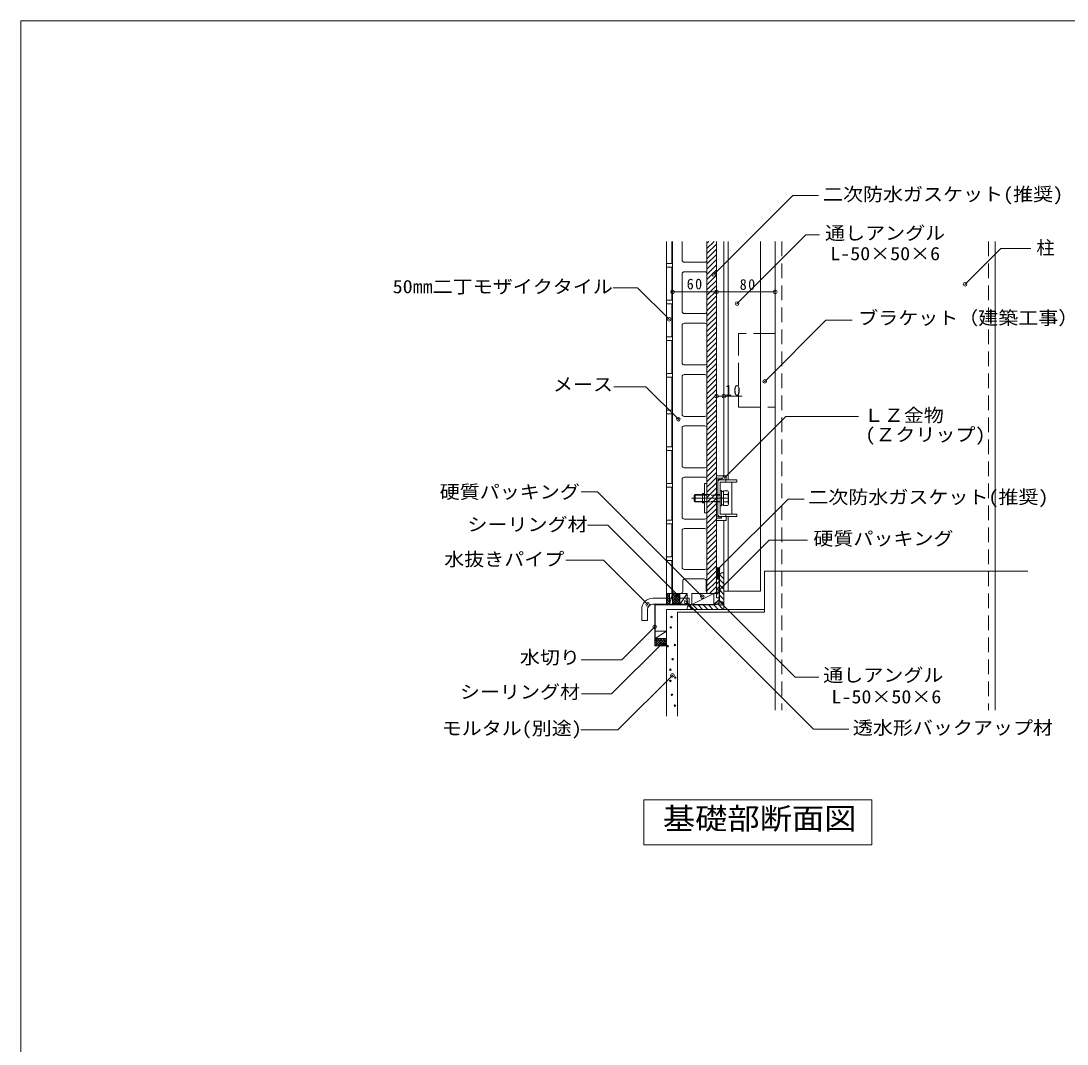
# Model space of a CAD drawing. Units: millimetres on the paper, enlarged 8 times, with parts at other scales. Extents: x -1558 to 1610, y -1130 to 1116.
# Drawn here: x -1558 to -417, y 1 to 1116 of the extents above; entities that cross this region are included whole.
import ezdxf
from ezdxf.enums import TextEntityAlignment as Align

# ---------------------------------------------------------------- set-up
doc = ezdxf.new("R2010")
doc.units = ezdxf.units.MM
doc.header["$LTSCALE"] = 8
doc.header["$PDMODE"] = 32
doc.header["$PDSIZE"] = 4
for name, pattern in [('CHAIN1', [8, 5, -1, 1, -1]), ('DASHED1', [1.8, 1.2, -0.6]), ('DASHED2', [3, 2, -1]), ('DASHED3', [4, 3, -1])]:
    doc.linetypes.add(name, pattern=pattern)
for name, color, linetype, lineweight in [('0-0_メース', 2, 'Continuous', 18), ('0-1_躯体', 3, 'Continuous', 18), ('0-2_金物', 2, 'Continuous', 18), ('0-3_鋼材', 3, 'Continuous', 18), ('0-4_その他資材', 7, 'Continuous', 9), ('0-6_タイル', 1, 'Continuous', 18), ('0-9_部材名・寸法', 7, 'Continuous', 9), ('3-0', 7, 'Continuous', 9), ('3-A', 6, 'Continuous', 18)]:
    doc.layers.add(name, color=color, linetype=linetype, lineweight=lineweight)
doc.styles.add('ＭＳ ゴシック', font='')
doc.styles.get('ＭＳ ゴシック').set_extended_font_data('MS Gothic')

msp = doc.modelspace()

# ---------------------------------------------------------------- linework, layer by layer
at = {"layer": '0-0_メース'}
for p, q in [((-847.656, 875.618), (-847.656, 493.218)), ((-837.257, 855.218), (-837.257, 875.618)), ((-810.056, 855.218), (-810.056, 875.618)), ((-799.657, 875.618), (-799.657, 493.218)), ((-834.857, 852.818), (-812.457, 852.818)), ((-837.257, 799.218), (-837.257, 840.019)), ((-812.457, 842.418), (-834.857, 842.418)), ((-810.056, 799.218), (-810.056, 840.019)), ((-834.857, 796.818), (-812.457, 796.818)), ((-837.257, 743.218), (-837.257, 784.019)), ((-812.457, 786.418), (-834.857, 786.418)), ((-810.056, 743.218), (-810.056, 784.019)), ((-834.857, 740.818), (-812.457, 740.818)), ((-812.457, 730.418), (-834.857, 730.418)), ((-837.257, 687.218), (-837.257, 728.019)), ((-810.056, 687.218), (-810.056, 728.019)), ((-834.857, 684.818), (-812.457, 684.818)), ((-812.457, 674.418), (-834.857, 674.418)), ((-837.257, 631.218), (-837.257, 672.019)), ((-810.056, 631.218), (-810.056, 672.019)), ((-834.857, 628.818), (-812.457, 628.818)), ((-812.457, 618.418), (-834.857, 618.418)), ((-837.257, 575.218), (-837.257, 616.019)), ((-810.056, 575.218), (-810.056, 616.019)), ((-834.857, 572.818), (-812.457, 572.818)), ((-837.257, 520.418), (-837.257, 560.019)), ((-812.457, 562.418), (-834.857, 562.418)), ((-810.056, 520.418), (-810.056, 560.019)), ((-834.857, 518.019), (-812.457, 518.019)), ((-836.456, 494.018), (-836.456, 505.218)), ((-813.256, 507.618), (-834.056, 507.618)), ((-810.857, 494.018), (-810.857, 505.218)), ((-801.257, 491.618), (-808.456, 491.618)), ((-801.257, 491.618), (-799.657, 493.218))]:
    msp.add_line(p, q, dxfattribs=at)
msp.add_lwpolyline([(-847.656, 493.218), (-846.057, 491.618), (-838.857, 491.618)], dxfattribs=at)
for centre, start, end in [((-834.857, 855.218), 180, 270), ((-812.457, 855.218), 270, 0), ((-834.857, 840.019), 90, 180), ((-812.457, 840.019), 0, 90), ((-834.857, 799.218), 180, 270), ((-812.457, 799.218), 270, 0), ((-834.857, 784.019), 90, 180), ((-812.457, 784.019), 0, 90), ((-834.857, 743.218), 180, 270), ((-812.457, 743.218), 270, 0), ((-834.857, 728.019), 90, 180), ((-812.457, 728.019), 0, 90), ((-834.857, 687.218), 180, 270), ((-812.457, 687.218), 270, 0), ((-834.857, 672.019), 90, 180), ((-812.457, 672.019), 0, 90), ((-834.857, 631.218), 180, 270), ((-812.457, 631.218), 270, 0), ((-834.857, 616.019), 90, 180), ((-812.457, 616.019), 0, 90), ((-834.857, 575.218), 180, 270), ((-812.457, 575.218), 270, 0), ((-834.857, 560.019), 90, 180), ((-812.457, 560.019), 0, 90), ((-834.857, 520.418), 180, 270), ((-812.457, 520.418), 270, 0), ((-834.056, 505.218), 90, 180), ((-813.256, 505.218), 0, 90), ((-838.857, 494.018), 270, 0), ((-808.456, 494.018), 180, 270)]:
    msp.add_arc(centre, 2.4, start, end, dxfattribs=at)
at = {"layer": '0-1_躯体'}
for p, q in [((-735.656, 875.618), (-735.656, 364.531)), ((-495.656, 875.618), (-495.656, 364.531))]:
    msp.add_line(p, q, dxfattribs=at)
at = {"layer": '0-1_躯体', "linetype": 'DASHED2'}
for p, q in [((-728.456, 875.618), (-728.456, 364.531)), ((-502.856, 875.618), (-502.856, 364.531))]:
    msp.add_line(p, q, dxfattribs=at)
at = {"layer": '0-1_躯体', "color": 7, "lineweight": 9}
for p, q in [((-747.449, 516.018), (-747.449, 481.544)), ((-842.056, 471.218), (-842.056, 358.018)), ((-842.056, 471.218), (-747.449, 471.218))]:
    msp.add_line(p, q, dxfattribs=at)
msp.add_lwpolyline([(-747.449, 471.218), (-747.449, 516.018), (-459.936, 516.018)], dxfattribs=at)
at = {"layer": '0-2_金物'}
for p, q in [((-789.256, 619.818), (-799.656, 619.818)), ((-794.056, 617.298), (-799.656, 617.298)), ((-794.056, 616.018), (-794.056, 617.298)), ((-789.256, 615.618), (-789.256, 619.818)), ((-812.616, 611.618), (-812.616, 579.618)), ((-810.056, 611.618), (-812.616, 611.618)), ((-810.056, 611.618), (-810.056, 579.618)), ((-794.056, 616.018), (-798.376, 616.018)), ((-798.376, 575.218), (-798.376, 616.018)), ((-798.376, 578.178), (-798.376, 613.058)), ((-795.816, 615.618), (-777.576, 615.618)), ((-789.576, 615.618), (-789.576, 613.058)), ((-782.856, 578.178), (-782.856, 613.058)), ((-777.576, 615.618), (-777.576, 613.058)), ((-815.817, 599.056), (-823.571, 599.056)), ((-823.011, 599.616), (-815.817, 599.616)), ((-823.011, 591.618), (-823.011, 599.616)), ((-795.816, 587.219), (-795.816, 604.017)), ((-794.216, 604.017), (-795.816, 604.017)), ((-794.216, 587.219), (-794.216, 604.017)), ((-792.216, 602.976), (-794.216, 602.976)), ((-792.216, 595.778), (-794.216, 595.778)), ((-792.216, 595.458), (-794.216, 595.458)), ((-787.338, 603.468), (-792.216, 603.468)), ((-792.216, 587.767), (-792.216, 603.468)), ((-792.216, 588.259), (-792.216, 602.976)), ((-787.276, 599.545), (-792.216, 599.545)), ((-786.616, 589.019), (-786.616, 602.217)), ((-824.211, 592.818), (-823.011, 591.618)), ((-815.817, 592.178), (-823.571, 592.178)), ((-823.011, 591.618), (-815.817, 591.618)), ((-812.616, 590.418), (-815.016, 590.418)), ((-794.216, 587.219), (-795.816, 587.219)), ((-792.216, 588.259), (-794.216, 588.259)), ((-787.276, 591.692), (-792.216, 591.692)), ((-787.338, 587.767), (-792.216, 587.767)), ((-786.616, 589.019), (-787.338, 587.767)), ((-787.276, 591.692), (-786.616, 589.019)), ((-810.056, 579.618), (-812.616, 579.618)), ((-777.576, 578.178), (-795.816, 578.178)), ((-795.816, 575.618), (-777.576, 575.618)), ((-789.576, 578.178), (-789.576, 575.618)), ((-789.256, 571.418), (-789.256, 575.618)), ((-777.576, 578.178), (-777.576, 575.618))]:
    msp.add_line(p, q, dxfattribs=at)
at = {"layer": '0-2_金物', "linetype": 'CHAIN1'}
msp.add_line((-827.009, 595.618), (-782.81, 595.618), dxfattribs=at)
at = {"layer": '0-2_金物', "linetype": 'DASHED1'}
for p, q in [((-815.817, 599.616), (-795.816, 599.616)), ((-795.816, 599.056), (-815.817, 599.056)), ((-795.816, 592.178), (-815.817, 592.178)), ((-815.817, 591.618), (-795.816, 591.618))]:
    msp.add_line(p, q, dxfattribs=at)
at = {"layer": '0-2_金物'}
for points in [[(-789.256, 571.418), (-799.656, 571.418), (-799.656, 619.818)], [(-794.056, 573.938), (-799.656, 573.938), (-799.656, 617.298)], [(-777.576, 613.058), (-795.816, 613.058), (-795.816, 578.178)], [(-824.211, 592.818), (-824.211, 598.416), (-823.011, 599.616)], [(-812.616, 600.818), (-815.016, 600.818), (-815.016, 590.418)], [(-787.276, 599.542), (-786.616, 602.217), (-787.338, 603.47)], [(-794.056, 573.938), (-794.056, 575.218), (-798.376, 575.218)]]:
    msp.add_lwpolyline(points, dxfattribs=at)
for centre, radius, start, end in [((-795.816, 613.058), 2.56, 90, 180), ((-798.614, 595.618), 11.998, 340.90353, 19.09712), ((-795.816, 578.178), 2.56, 180, 270)]:
    msp.add_arc(centre, radius, start, end, dxfattribs=at)
at = {"layer": '0-3_鋼材'}
for p, q in [((-791.656, 875.618), (-791.656, 619.818)), ((-786.857, 875.618), (-786.857, 615.618)), ((-751.656, 875.618), (-751.656, 494.418)), ((-751.656, 775.003), (-740.457, 775.003)), ((-791.656, 571.418), (-791.656, 474.418)), ((-786.857, 575.618), (-786.857, 494.418)), ((-792.857, 514.418), (-791.656, 514.418)), ((-796.457, 484.418), (-796.457, 510.818)), ((-791.656, 494.418), (-751.656, 494.418)), ((-801.657, 479.218), (-828.057, 479.218))]:
    msp.add_line(p, q, dxfattribs=at)
at = {"layer": '0-3_鋼材', "color": 7, "lineweight": 9}
for p, q in [((-792.69, 514.418), (-791.656, 513.385)), ((-796.457, 506.872), (-791.656, 502.072)), ((-796.165, 512.237), (-791.656, 507.728)), ((-796.457, 501.215), (-791.656, 496.415)), ((-796.457, 495.558), (-791.656, 490.758)), ((-798.309, 480.439), (-792.287, 474.418)), ((-796.46, 484.247), (-791.656, 479.444)), ((-796.457, 489.901), (-791.656, 485.101)), ((-830.269, 478.458), (-826.229, 474.418)), ((-825.372, 479.218), (-820.572, 474.418)), ((-819.715, 479.218), (-814.915, 474.418)), ((-814.058, 479.218), (-809.258, 474.418)), ((-808.402, 479.218), (-803.601, 474.418)), ((-802.744, 479.218), (-797.945, 474.418))]:
    msp.add_line(p, q, dxfattribs=at)
at = {"layer": '0-3_鋼材', "linetype": 'DASHED3'}
msp.add_lwpolyline([(-735.427, 775.003), (-775.656, 775.003), (-775.656, 695.003), (-736.079, 695.003)], dxfattribs=at)
at = {"layer": '0-3_鋼材'}
msp.add_lwpolyline([(-831.657, 475.618), (-831.657, 474.418), (-791.656, 474.418)], dxfattribs=at)
for centre, radius, start, end in [((-792.857, 510.818), 3.6, 90, 180), ((-801.657, 484.418), 5.2, 270, 0), ((-828.057, 475.618), 3.6, 90, 180)]:
    msp.add_arc(centre, radius, start, end, dxfattribs=at)
at = {"layer": '0-4_その他資材'}
for p, q in [((-810.056, 867.922), (-802.36, 875.618)), ((-810.056, 873.579), (-808.017, 875.618)), ((-810.056, 491.618), (-810.056, 875.618)), ((-810.056, 862.265), (-799.657, 872.665)), ((-799.657, 875.618), (-799.657, 491.618)), ((-810.056, 856.608), (-799.657, 867.008)), ((-810.056, 850.951), (-799.657, 861.351)), ((-810.056, 845.294), (-799.657, 855.694)), ((-810.056, 839.638), (-799.657, 850.037)), ((-810.056, 833.981), (-799.657, 844.381)), ((-810.056, 828.324), (-799.657, 838.724)), ((-810.056, 822.667), (-799.657, 833.067)), ((-810.056, 817.01), (-799.657, 827.41)), ((-810.056, 811.353), (-799.657, 821.753)), ((-810.056, 805.696), (-799.657, 816.096)), ((-810.056, 800.04), (-799.657, 810.439)), ((-810.056, 794.383), (-799.657, 804.783)), ((-810.056, 788.726), (-799.657, 799.126)), ((-810.056, 783.069), (-799.657, 793.469)), ((-810.056, 777.412), (-799.657, 787.812)), ((-810.056, 771.755), (-799.657, 782.155)), ((-810.056, 766.099), (-799.657, 776.498)), ((-810.056, 760.442), (-799.657, 770.841)), ((-810.056, 754.785), (-799.657, 765.185)), ((-810.056, 749.128), (-799.657, 759.528)), ((-810.056, 743.471), (-799.657, 753.871)), ((-810.056, 737.814), (-799.657, 748.214)), ((-810.056, 732.157), (-799.657, 742.557)), ((-810.056, 726.501), (-799.657, 736.9)), ((-810.056, 720.844), (-799.657, 731.243)), ((-810.056, 715.187), (-799.657, 725.587)), ((-810.056, 709.53), (-799.657, 719.93)), ((-810.056, 703.873), (-799.657, 714.273)), ((-810.056, 698.216), (-799.657, 708.616)), ((-810.056, 692.559), (-799.657, 702.959)), ((-810.056, 686.903), (-799.657, 697.302)), ((-810.056, 681.246), (-799.657, 691.645)), ((-810.056, 675.589), (-799.657, 685.989)), ((-810.056, 669.932), (-799.657, 680.332)), ((-810.056, 664.275), (-799.657, 674.675)), ((-810.056, 658.618), (-799.657, 669.018)), ((-810.056, 652.961), (-799.657, 663.361)), ((-810.056, 647.305), (-799.657, 657.704)), ((-810.056, 641.648), (-799.657, 652.047)), ((-810.056, 635.991), (-799.657, 646.391)), ((-810.056, 630.334), (-799.657, 640.734)), ((-810.056, 624.677), (-799.657, 635.077)), ((-810.056, 619.02), (-799.657, 629.42)), ((-810.056, 613.363), (-799.657, 623.763)), ((-810.056, 607.707), (-799.657, 618.106)), ((-810.056, 602.05), (-799.657, 612.45)), ((-810.056, 596.393), (-799.657, 606.793)), ((-810.056, 590.736), (-799.657, 601.136)), ((-810.056, 585.079), (-799.657, 595.479)), ((-810.056, 579.422), (-799.657, 589.822)), ((-810.056, 573.765), (-799.657, 584.165)), ((-810.056, 568.109), (-799.657, 578.508)), ((-810.056, 562.452), (-799.657, 572.852)), ((-810.056, 556.795), (-799.657, 567.195)), ((-810.056, 551.138), (-799.657, 561.538)), ((-810.056, 545.481), (-799.657, 555.881)), ((-810.056, 539.824), (-799.657, 550.224)), ((-810.056, 534.167), (-799.657, 544.567)), ((-810.056, 528.511), (-799.657, 538.91)), ((-810.056, 522.854), (-799.657, 533.254)), ((-810.056, 517.197), (-799.657, 527.597)), ((-810.056, 511.54), (-799.657, 521.94)), ((-810.056, 505.883), (-799.657, 516.283)), ((-796.856, 485.218), (-796.856, 519.218)), ((-810.056, 500.226), (-799.657, 510.626)), ((-810.056, 494.57), (-799.657, 504.969)), ((-799.657, 510.818), (-799.657, 486.818)), ((-799.657, 507.418), (-796.856, 507.418)), ((-799.657, 501.922), (-796.856, 504.722)), ((-854.056, 491.618), (-847.656, 491.618)), ((-854.056, 491.618), (-854.056, 479.618)), ((-850.856, 491.618), (-850.856, 479.618)), ((-847.656, 491.618), (-850.856, 479.618)), ((-847.656, 491.618), (-847.656, 479.618)), ((-847.656, 491.618), (-839.657, 491.618)), ((-847.656, 491.618), (-847.656, 480.019)), ((-839.657, 491.618), (-839.657, 479.618)), ((-831.657, 491.618), (-831.657, 479.618)), ((-802.456, 491.618), (-826.456, 491.618)), ((-826.456, 479.618), (-826.456, 491.618)), ((-802.456, 491.618), (-826.456, 479.618)), ((-810.056, 491.618), (-799.657, 491.618)), ((-807.351, 491.618), (-799.657, 499.312)), ((-802.456, 479.618), (-802.456, 491.618)), ((-801.694, 491.618), (-799.657, 493.656)), ((-799.657, 496.265), (-796.856, 499.065)), ((-799.657, 490.608), (-796.856, 493.408)), ((-869.257, 486.446), (-829.622, 486.446)), ((-869.257, 480.046), (-829.622, 480.046)), ((-802.456, 479.618), (-866.856, 479.618)), ((-866.856, 434.513), (-866.856, 479.618)), ((-829.622, 480.046), (-829.622, 486.446)), ((-796.856, 485.218), (-802.456, 479.618)), ((-796.856, 485.218), (-802.456, 479.618)), ((-796.457, 485.053), (-802.291, 479.218)), ((-796.856, 486.818), (-799.657, 486.818)), ((-797.789, 486.818), (-796.856, 487.751)), ((-881.256, 474.446), (-881.256, 462.446)), ((-779.976, 474.418), (-854.056, 474.418)), ((-854.056, 471.218), (-854.056, 474.418)), ((-854.056, 471.218), (-854.056, 358.018)), ((-780.456, 474.418), (-747.449, 474.418)), ((-854.056, 450.513), (-866.457, 442.513)), ((-866.457, 450.513), (-854.056, 450.513)), ((-866.457, 434.513), (-866.856, 434.513)), ((-866.457, 442.513), (-854.056, 442.513)), ((-866.457, 434.513), (-854.056, 434.513))]:
    msp.add_line(p, q, dxfattribs=at)
at = {"layer": '0-4_その他資材', "color": 4, "linetype": 'CHAIN1'}
for p, q in [((-799.657, 514.891), (-798.648, 515.9)), ((-799.653, 517.723), (-798.361, 519.015)), ((-797.848, 516.7), (-796.856, 517.691)), ((-797.848, 513.871), (-796.856, 514.863)), ((-799.657, 512.062), (-798.648, 513.071)), ((-799.657, 509.234), (-798.648, 510.243)), ((-798.599, 507.463), (-796.856, 509.206)), ((-797.848, 511.043), (-796.856, 512.034))]:
    msp.add_line(p, q, dxfattribs=at)
at = {"layer": '0-4_その他資材', "color": 4}
for p, q in [((-798.648, 508.818), (-798.648, 517.618)), ((-797.848, 517.618), (-797.848, 508.818)), ((-854.056, 489.652), (-852.09, 491.618)), ((-854.056, 491.036), (-850.856, 487.836)), ((-851.81, 491.618), (-850.856, 490.665)), ((-847.656, 489.035), (-845.073, 491.618)), ((-847.656, 486.206), (-842.245, 491.618)), ((-847.656, 483.378), (-839.657, 491.378)), ((-847.656, 491.361), (-839.657, 483.361)), ((-845.086, 491.618), (-839.657, 486.189)), ((-842.257, 491.618), (-839.657, 489.018)), ((-854.056, 486.824), (-850.856, 490.024)), ((-854.056, 488.208), (-850.856, 485.008)), ((-854.056, 483.995), (-850.856, 487.195)), ((-854.056, 485.379), (-850.856, 482.179)), ((-854.056, 481.167), (-850.856, 484.367)), ((-854.056, 482.551), (-851.124, 479.618)), ((-852.776, 479.618), (-850.856, 481.538)), ((-847.656, 480.55), (-839.657, 488.549)), ((-847.656, 488.532), (-839.657, 480.533)), ((-847.656, 485.704), (-841.571, 479.618)), ((-847.656, 482.876), (-844.399, 479.618)), ((-845.759, 479.618), (-839.657, 485.721)), ((-842.93, 479.618), (-839.657, 482.893)), ((-866.457, 434.559), (-858.503, 442.513)), ((-866.457, 437.387), (-861.331, 442.513)), ((-866.457, 440.216), (-864.159, 442.513)), ((-866.457, 441.886), (-859.084, 434.513)), ((-866.457, 439.057), (-861.912, 434.513)), ((-866.457, 436.229), (-864.74, 434.513)), ((-864.255, 442.513), (-856.255, 434.513)), ((-863.674, 434.513), (-855.674, 442.513)), ((-861.427, 442.513), (-854.056, 435.143)), ((-860.846, 434.513), (-854.056, 441.302)), ((-858.598, 442.513), (-854.056, 437.971)), ((-858.017, 434.513), (-854.056, 438.473)), ((-855.77, 442.513), (-854.056, 440.8)), ((-855.188, 434.513), (-854.056, 435.645))]:
    msp.add_line(p, q, dxfattribs=at)
at = {"layer": '0-4_その他資材'}
for points in [[(-796.457, 510.818), (-796.457, 519.218), (-796.856, 519.218)], [(-839.657, 491.618), (-831.657, 491.618), (-839.657, 479.618)], [(-874.857, 474.446), (-874.857, 462.446), (-881.256, 462.446)], [(-866.457, 434.513), (-866.457, 479.218), (-802.291, 479.218)], [(-854.056, 455.219), (-854.056, 447.218), (-854.056, 439.219)]]:
    msp.add_lwpolyline(points, dxfattribs=at)
for centre in [(-848.744, 466.09), (-849.56, 454.678), (-852.82, 434.299), (-845.076, 435.521), (-847.521, 420.033), (-849.967, 408.621), (-844.669, 400.061), (-849.967, 396.393), (-848.337, 381.312), (-845.076, 369.493)]:
    msp.add_circle(centre, 0.8, dxfattribs=at)
at = {"layer": '0-4_その他資材', "color": 4}
for centre, radius, start, end in [((-798.256, 517.618), 1.4, 0, 180), ((-798.248, 517.618), 0.4, 0, 180), ((-798.248, 508.818), 1.4, 180, 0), ((-798.248, 508.818), 0.4, 180, 0)]:
    msp.add_arc(centre, radius, start, end, dxfattribs=at)
at = {"layer": '0-4_その他資材'}
for radius in [12, 5.6]:
    msp.add_arc((-869.257, 474.446), radius, 90, 180, dxfattribs=at)
at = {"layer": '0-6_タイル'}
for p, q in [((-854.056, 875.618), (-854.056, 491.618)), ((-848.456, 875.618), (-848.456, 851.618)), ((-854.056, 851.618), (-848.456, 851.618)), ((-854.056, 847.618), (-848.456, 847.618)), ((-848.456, 847.618), (-848.456, 811.618)), ((-854.056, 811.618), (-848.456, 811.618)), ((-854.056, 807.618), (-848.456, 807.618)), ((-848.456, 807.618), (-848.456, 771.618)), ((-854.056, 771.618), (-848.456, 771.618)), ((-854.056, 767.618), (-848.456, 767.618)), ((-848.456, 767.618), (-848.456, 731.618)), ((-854.056, 731.618), (-848.456, 731.618)), ((-854.056, 727.618), (-848.456, 727.618)), ((-848.456, 727.618), (-848.456, 691.618)), ((-854.056, 691.618), (-848.456, 691.618)), ((-854.056, 687.618), (-848.456, 687.618)), ((-848.456, 687.618), (-848.456, 651.618)), ((-854.056, 651.618), (-848.456, 651.618)), ((-854.056, 647.618), (-848.456, 647.618)), ((-848.456, 647.618), (-848.456, 611.618)), ((-854.056, 611.618), (-848.456, 611.618)), ((-854.056, 607.618), (-848.456, 607.618)), ((-848.456, 607.618), (-848.456, 571.618)), ((-854.056, 571.618), (-848.456, 571.618)), ((-854.056, 567.618), (-848.456, 567.618)), ((-848.456, 567.618), (-848.456, 531.618)), ((-854.056, 531.618), (-848.456, 531.618)), ((-854.056, 527.618), (-848.456, 527.618)), ((-848.456, 527.618), (-848.456, 491.618)), ((-854.056, 491.618), (-846.057, 491.618))]:
    msp.add_line(p, q, dxfattribs=at)
at = {"layer": '0-9_部材名・寸法'}
for p, q in [((-802.583, 839.553), (-716.477, 925.658)), ((-716.477, 925.658), (-688.554, 925.658)), ((-777.181, 807.779), (-702.128, 882.832)), ((-702.128, 882.832), (-687.23, 882.832)), ((-528.544, 828.82), (-489.538, 867.825)), ((-489.538, 867.825), (-456.884, 867.825)), ((-885.713, 824.997), (-912.31, 824.997)), ((-851.368, 790.651), (-885.713, 824.997)), ((-847.656, 820.575), (-735.656, 820.575)), ((-911.641, 716.969), (-876.641, 716.969)), ((-841.288, 681.616), (-876.641, 716.969)), ((-799.657, 706.948), (-771.58, 706.948)), ((-791.161, 617.563), (-724.072, 684.652)), ((-644.932, 684.652), (-724.072, 684.652)), ((-929.412, 602.575), (-947.258, 602.575)), ((-815.128, 488.292), (-929.412, 602.575)), ((-918.257, 566.104), (-940.471, 566.104)), ((-841.96, 489.807), (-918.257, 566.104)), ((-797.374, 494.605), (-742.304, 549.675)), ((-742.304, 549.675), (-700.603, 549.675)), ((-922.965, 528.103), (-963.988, 528.103)), ((-874.712, 479.85), (-922.965, 528.103)), ((-832.821, 482.65), (-694.011, 343.84)), ((-867.11, 455.433), (-903.067, 419.476)), ((-859.021, 437.307), (-914.07, 382.258)), ((-903.067, 419.476), (-947.221, 419.476)), ((-847.761, 402.476), (-907.108, 343.129)), ((-914.07, 382.258), (-946.964, 382.258)), ((-907.108, 343.129), (-947.463, 343.129)), ((-694.011, 343.84), (-655.451, 343.84))]:
    msp.add_line(p, q, dxfattribs=at)
for points in [[(-747.06, 723), (-680.32, 789.74), (-651.773, 789.74)], [(-798.131, 518.085), (-721.579, 594.638), (-704.144, 594.638)], [(-794.11, 480.908), (-713.846, 400.643), (-688.078, 400.643)]]:
    msp.add_lwpolyline(points, dxfattribs=at)
for p in [(-802.583, 839.553), (-847.656, 820.575), (-799.657, 820.575), (-735.656, 820.575), (-528.544, 828.82), (-777.181, 807.779), (-851.368, 790.651), (-747.06, 723), (-799.657, 706.948), (-791.656, 706.948), (-841.288, 681.616), (-791.161, 617.563), (-798.131, 518.085), (-841.96, 489.807), (-797.374, 494.605), (-874.712, 479.85), (-832.821, 482.65), (-815.128, 488.292), (-794.11, 480.908), (-867.11, 455.433), (-859.021, 437.307), (-847.761, 402.476)]:
    msp.add_point(p, dxfattribs=at)
at = {"layer": '3-0'}
msp.add_lwpolyline([(-878.843, 266.635), (-630.366, 266.635), (-630.366, 217.817), (-878.843, 217.817)], close=True, dxfattribs=at)
at = {"layer": '3-A'}
msp.add_lwpolyline([(-1558.316, -1130.437), (-1558.316, 1115.896), (1610.197, 1115.896), (1610.197, -1130.437)], dxfattribs=at)

# ---------------------------------------------------------------- texts
at = {"layer": '0-9_部材名・寸法', "style": 'ＭＳ ゴシック', "width": 1.1}
for s, p in [('二次防水ガスケット(推奨)', (-683.567, 915.351)), ('通しアングル', (-681.297, 873.025)), ('L-50×50×6', (-675.592, 850.646)), ('50㎜二丁モザイクタイル', (-1152.837, 814.682)), ('ブラケット（建築工事）', (-645.172, 780.496)), ('メース', (-978.08, 708.051)), ('ＬＺ金物', (-639.09, 674.392)), ('(Ｚクリップ)', (-637.335, 653.329)), ('硬質パッキング', (-1101.574, 590.867)), ('二次防水ガスケット(推奨)', (-699.591, 585.204)), ('シーリング材', (-1071.259, 555.42)), ('硬質パッキング', (-694.03, 539.978)), ('水抜きパイプ', (-1096.684, 517.447)), ('水切り', (-1014.134, 410.461)), ('通しアングル', (-683.249, 391.149)), ('シーリング材', (-1079.514, 372.819)), ('L-50×50×6', (-674.282, 367.561)), ('モルタル(別途)', (-1099.413, 333.095)), ('透水形バックアップ材', (-651.026, 333.748))]:
    msp.add_text(s, height=14.55, dxfattribs=at).set_placement(p, align=Align.BOTTOM_LEFT)
at = {"layer": '0-9_部材名・寸法', "style": 'ＭＳ ゴシック'}
msp.add_text('柱', height=14.55, dxfattribs=at).set_placement((-450.778, 857.069), align=Align.BOTTOM_LEFT)
at = {"layer": '0-9_部材名・寸法', "char_height": 11.73, "attachment_point": 7, "style": 'ＭＳ ゴシック'}
for s, insert in [('\\T1.21;\\W0.95;60', (-832.137, 823.1)), ('\\T1.21;\\W0.95;80', (-774.314, 822.575)), ('\\T1.21;\\W0.95;10', (-790.302, 707.191))]:
    msp.add_mtext(s, dxfattribs=dict(at, insert=insert))
at = {"layer": '3-0', "style": 'ＭＳ ゴシック', "width": 1.1}
msp.add_text('基礎部断面図', height=23.46, dxfattribs=at).set_placement((-858.188, 227.608), align=Align.BOTTOM_LEFT)

doc.saveas('drawing.dxf')
